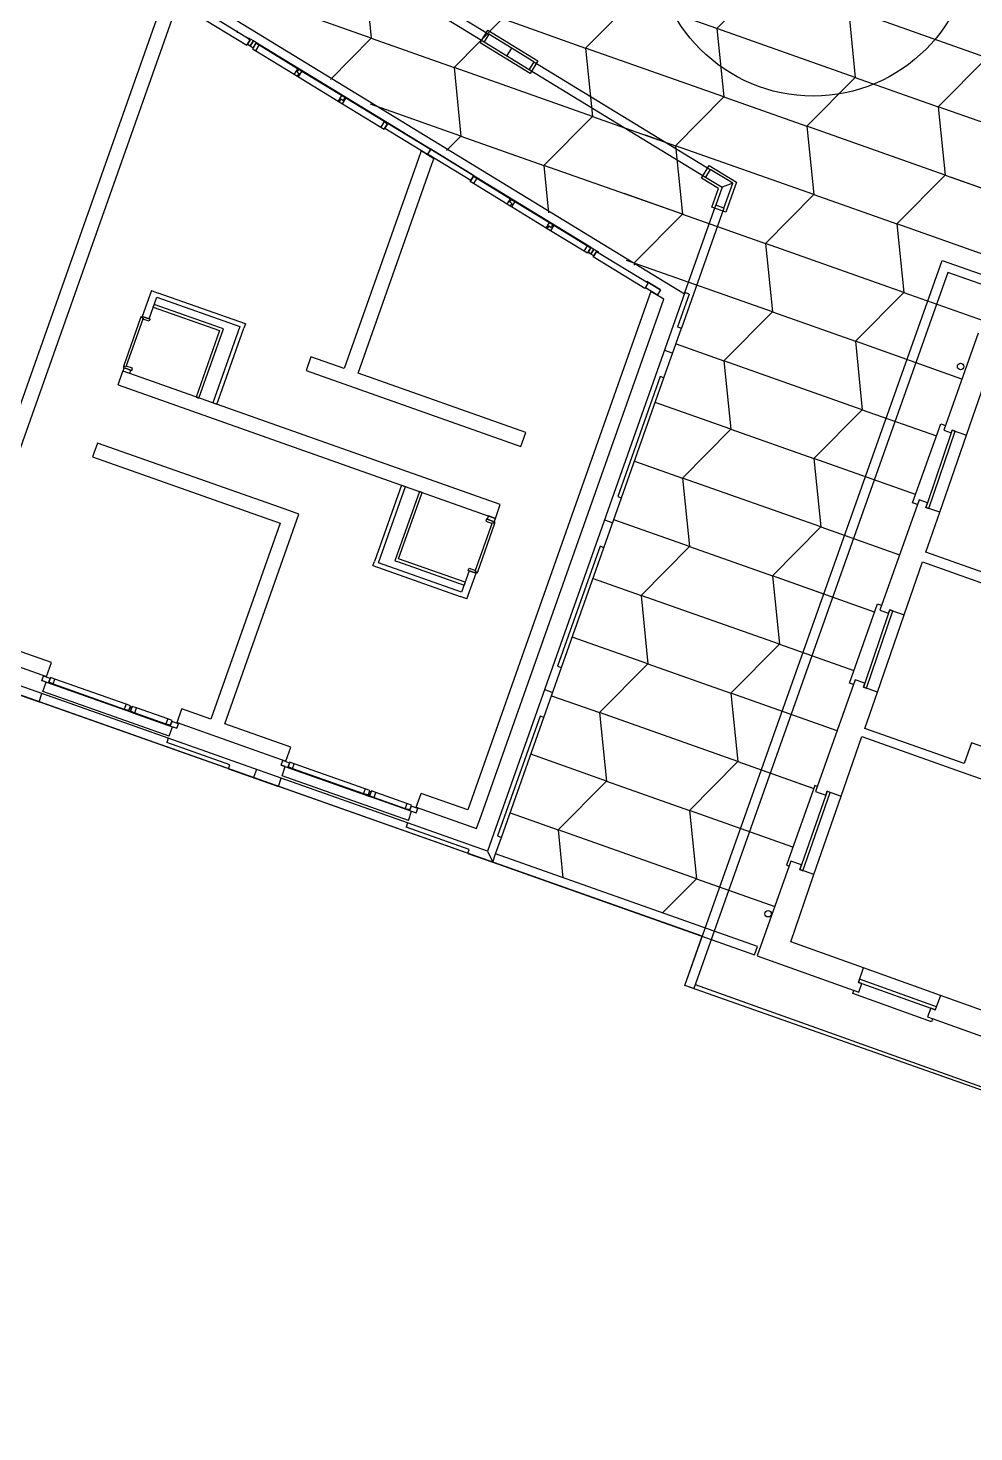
# Model space of a CAD drawing. Header units: metres. Extents: x 2681598 to 2681800, y 1249481 to 1249590.
# Drawn here: x 2681714.41 to 2681730.52, y 1249492.06 to 1249515.99 of the extents above; entities that cross this region are included whole.
import ezdxf

# ---------------------------------------------------------------- set-up
doc = ezdxf.new("R2010")
doc.units = ezdxf.units.M
doc.layers.add('flaeche', color=7, linetype='Continuous', true_color=0xffffff)
doc.layers.add('linien', color=7, linetype='Continuous', true_color=0x000000)

msp = doc.modelspace()

# ---------------------------------------------------------------- linework, layer by layer
at = {"layer": 'flaeche'}
msp.add_lwpolyline([(2681746.873, 1249492.32), (2681740.641, 1249494.59), (2681740.546, 1249494.32), (2681740.391, 1249494.375), (2681740.416, 1249494.444), (2681725.599, 1249499.675), (2681725.893, 1249500.511), (2681701.936, 1249508.982), (2681653.784, 1249528.486)], dxfattribs=at)
at = {"layer": 'linien'}
for p, q in [((2681710.655, 1249520.585), (2681725.59, 1249511.459)), ((2681719.254, 1249517.718), (2681722.259, 1249515.882)), ((2681719.176, 1249517.59), (2681722.18, 1249515.754)), ((2681720.136, 1249516.983), (2681720.254, 1249515.817)), ((2681726.971, 1249516.815), (2681726.146, 1249515.982)), ((2681720.254, 1249515.817), (2681717.897, 1249516.65)), ((2681723.907, 1249515.649), (2681724.732, 1249516.482)), ((2681726.146, 1249515.982), (2681724.732, 1249516.482)), ((2681716.691, 1249516.415), (2681712.949, 1249505.83)), ((2681713.184, 1249505.747), (2681716.927, 1249516.331)), ((2681718.191, 1249515.791), (2681717.311, 1249516.328)), ((2681728.385, 1249516.315), (2681728.503, 1249515.149)), ((2681730.742, 1249515.481), (2681728.385, 1249516.315)), ((2681717.253, 1249516.234), (2681718.133, 1249515.697)), ((2681721.668, 1249515.317), (2681722.493, 1249516.149)), ((2681722.493, 1249516.149), (2681723.907, 1249515.649)), ((2681717.967, 1249515.943), (2681717.97, 1249515.908)), ((2681718.133, 1249515.697), (2681718.191, 1249515.791)), ((2681718.191, 1249515.791), (2681718.144, 1249515.714)), ((2681718.17, 1249515.816), (2681718.164, 1249515.807)), ((2681718.164, 1249515.807), (2681718.191, 1249515.791)), ((2681718.246, 1249515.769), (2681718.17, 1249515.816)), ((2681718.246, 1249515.769), (2681718.193, 1249515.684)), ((2681718.193, 1249515.684), (2681718.246, 1249515.769)), ((2681718.333, 1249515.716), (2681718.246, 1249515.769)), ((2681719.557, 1249515.112), (2681720.254, 1249515.817)), ((2681720.254, 1249515.817), (2681721.668, 1249515.317)), ((2681722.112, 1249515.738), (2681722.242, 1249515.951)), ((2681722.259, 1249515.882), (2681722.18, 1249515.754)), ((2681722.259, 1249515.882), (2681722.18, 1249515.754)), ((2681722.242, 1249515.951), (2681723.095, 1249515.43)), ((2681723.027, 1249515.413), (2681722.259, 1249515.882)), ((2681728.503, 1249515.149), (2681726.146, 1249515.982)), ((2681726.146, 1249515.982), (2681726.264, 1249514.816)), ((2681718.144, 1249515.714), (2681718.193, 1249515.684)), ((2681718.193, 1249515.684), (2681718.243, 1249515.654)), ((2681718.29, 1249515.73), (2681718.232, 1249515.636)), ((2681718.232, 1249515.636), (2681718.289, 1249515.602)), ((2681718.243, 1249515.654), (2681718.29, 1249515.73)), ((2681718.289, 1249515.602), (2681718.346, 1249515.696)), ((2681718.289, 1249515.602), (2681718.943, 1249515.202)), ((2681718.29, 1249515.73), (2681718.328, 1249515.707)), ((2681718.346, 1249515.696), (2681718.29, 1249515.73)), ((2681718.328, 1249515.707), (2681718.333, 1249515.716)), ((2681720.5, 1249514.392), (2681718.333, 1249515.716)), ((2681719, 1249515.296), (2681718.346, 1249515.696)), ((2681722.965, 1249515.216), (2681722.112, 1249515.738)), ((2681722.18, 1249515.754), (2681722.948, 1249515.285)), ((2681722.643, 1249515.648), (2681722.564, 1249515.52)), ((2681726.264, 1249514.816), (2681723.907, 1249515.649)), ((2681723.907, 1249515.649), (2681724.022, 1249514.481)), ((2681719, 1249515.296), (2681718.943, 1249515.202)), ((2681718.989, 1249515.238), (2681719.018, 1249515.285)), ((2681719.018, 1249515.285), (2681719, 1249515.296)), ((2681719.074, 1249515.25), (2681719.018, 1249515.285)), ((2681721.668, 1249515.317), (2681721.783, 1249514.149)), ((2681724.022, 1249514.481), (2681721.668, 1249515.317)), ((2681723.027, 1249515.413), (2681722.948, 1249515.285)), ((2681723.027, 1249515.413), (2681722.948, 1249515.285)), ((2681722.948, 1249515.285), (2681725.953, 1249513.449)), ((2681723.095, 1249515.43), (2681722.965, 1249515.216)), ((2681723.027, 1249515.413), (2681726.031, 1249513.577)), ((2681729.917, 1249514.649), (2681730.742, 1249515.481)), ((2681718.943, 1249515.202), (2681718.999, 1249515.168)), ((2681718.989, 1249515.238), (2681719.028, 1249515.214)), ((2681718.999, 1249515.168), (2681719.028, 1249515.214)), ((2681718.999, 1249515.168), (2681719.017, 1249515.157)), ((2681719.017, 1249515.157), (2681719.074, 1249515.25)), ((2681719.017, 1249515.157), (2681719.691, 1249514.745)), ((2681719.748, 1249514.839), (2681719.074, 1249515.25)), ((2681727.678, 1249514.316), (2681728.503, 1249515.149)), ((2681728.503, 1249515.149), (2681729.917, 1249514.649)), ((2681719.748, 1249514.839), (2681719.691, 1249514.745)), ((2681719.804, 1249514.804), (2681719.748, 1249514.839)), ((2681719.804, 1249514.804), (2681719.776, 1249514.757)), ((2681719.822, 1249514.793), (2681719.804, 1249514.804)), ((2681725.439, 1249513.983), (2681726.264, 1249514.816)), ((2681726.264, 1249514.816), (2681727.678, 1249514.316)), ((2681719.691, 1249514.745), (2681719.709, 1249514.734)), ((2681719.737, 1249514.781), (2681719.709, 1249514.734)), ((2681719.709, 1249514.734), (2681719.765, 1249514.7)), ((2681719.737, 1249514.781), (2681719.776, 1249514.757)), ((2681719.765, 1249514.7), (2681719.822, 1249514.793)), ((2681719.765, 1249514.7), (2681720.419, 1249514.3)), ((2681720.477, 1249514.394), (2681719.822, 1249514.793)), ((2681721.783, 1249514.149), (2681720.242, 1249514.694)), ((2681731.744, 1249514.002), (2681729.917, 1249514.649)), ((2681729.917, 1249514.649), (2681730.035, 1249513.483)), ((2681720.477, 1249514.394), (2681720.419, 1249514.3)), ((2681720.476, 1249514.265), (2681720.533, 1249514.359)), ((2681720.533, 1249514.359), (2681720.477, 1249514.394)), ((2681720.533, 1249514.359), (2681720.486, 1249514.283)), ((2681720.5, 1249514.392), (2681720.494, 1249514.383)), ((2681720.494, 1249514.383), (2681720.533, 1249514.359)), ((2681721.264, 1249513.925), (2681720.5, 1249514.392)), ((2681720.546, 1249514.367), (2681720.544, 1249514.365)), ((2681720.544, 1249514.365), (2681721.264, 1249513.925)), ((2681723.197, 1249513.649), (2681724.022, 1249514.481)), ((2681724.022, 1249514.481), (2681725.439, 1249513.983)), ((2681720.419, 1249514.3), (2681720.476, 1249514.265)), ((2681720.486, 1249514.283), (2681721.212, 1249513.84)), ((2681721.538, 1249513.901), (2681721.783, 1249514.149)), ((2681721.783, 1249514.149), (2681723.197, 1249513.649)), ((2681724.921, 1249514.167), (2681725.439, 1249513.983)), ((2681727.678, 1249514.316), (2681727.796, 1249513.15)), ((2681730.035, 1249513.483), (2681727.678, 1249514.316)), ((2681721.103, 1249513.894), (2681721.052, 1249513.75)), ((2681721.321, 1249513.761), (2681721.103, 1249513.894)), ((2681721.264, 1249513.925), (2681721.212, 1249513.84)), ((2681721.267, 1249513.923), (2681721.215, 1249513.837)), ((2681721.267, 1249513.923), (2681722.039, 1249513.451)), ((2681721.995, 1249513.478), (2681721.267, 1249513.923)), ((2681727.796, 1249513.15), (2681725.439, 1249513.983)), ((2681725.439, 1249513.983), (2681725.557, 1249512.817)), ((2681721.052, 1249513.75), (2681719.793, 1249510.188)), ((2681720.029, 1249510.105), (2681721.288, 1249513.667)), ((2681721.212, 1249513.84), (2681721.206, 1249513.831)), ((2681721.215, 1249513.837), (2681721.21, 1249513.829)), ((2681721.949, 1249513.389), (2681721.215, 1249513.837)), ((2681721.288, 1249513.667), (2681721.321, 1249513.761)), ((2681723.197, 1249513.649), (2681723.277, 1249512.839)), ((2681725.557, 1249512.817), (2681723.197, 1249513.649)), ((2681725.884, 1249513.433), (2681726.014, 1249513.646)), ((2681726.014, 1249513.646), (2681726.476, 1249513.364)), ((2681721.938, 1249513.372), (2681721.996, 1249513.465)), ((2681721.995, 1249513.337), (2681721.938, 1249513.372)), ((2681721.996, 1249513.465), (2681721.949, 1249513.389)), ((2681721.997, 1249513.481), (2681721.995, 1249513.478)), ((2681722.052, 1249513.431), (2681721.995, 1249513.337)), ((2681722.034, 1249513.442), (2681721.996, 1249513.465)), ((2681721.996, 1249513.465), (2681722.052, 1249513.431)), ((2681722.039, 1249513.451), (2681722.034, 1249513.442)), ((2681722.039, 1249513.451), (2681723.962, 1249512.276)), ((2681722.052, 1249513.431), (2681722.625, 1249513.081)), ((2681726.172, 1249513.256), (2681725.884, 1249513.433)), ((2681726.031, 1249513.577), (2681725.953, 1249513.449)), ((2681726.031, 1249513.577), (2681725.953, 1249513.449)), ((2681725.953, 1249513.449), (2681726.233, 1249513.278)), ((2681726.284, 1249513.423), (2681726.031, 1249513.577)), ((2681726.415, 1249513.343), (2681726.284, 1249513.423)), ((2681726.476, 1249513.364), (2681726.295, 1249512.854)), ((2681729.21, 1249512.65), (2681730.035, 1249513.483)), ((2681730.035, 1249513.483), (2681731.127, 1249513.097)), ((2681730.035, 1249513.483), (2681731.391, 1249513.003)), ((2681730.138, 1249513.446), (2681731.127, 1249513.097)), ((2681722.568, 1249512.987), (2681721.995, 1249513.337)), ((2681725.557, 1249512.817), (2681724.567, 1249513.167)), ((2681726.06, 1249512.938), (2681726.172, 1249513.256)), ((2681726.233, 1249513.278), (2681726.124, 1249512.968)), ((2681726.415, 1249513.343), (2681726.233, 1249513.278)), ((2681726.265, 1249512.918), (2681726.415, 1249513.343)), ((2681726.971, 1249512.317), (2681727.796, 1249513.15)), ((2681727.796, 1249513.15), (2681729.21, 1249512.65)), ((2681722.568, 1249512.987), (2681722.625, 1249513.081)), ((2681722.624, 1249512.953), (2681722.568, 1249512.987)), ((2681722.614, 1249513.023), (2681722.643, 1249513.07)), ((2681722.653, 1249512.999), (2681722.614, 1249513.023)), ((2681722.624, 1249512.953), (2681722.653, 1249512.999)), ((2681722.642, 1249512.942), (2681722.624, 1249512.953)), ((2681722.625, 1249513.081), (2681722.643, 1249513.07)), ((2681722.699, 1249513.035), (2681722.642, 1249512.942)), ((2681723.234, 1249512.58), (2681722.642, 1249512.942)), ((2681722.643, 1249513.07), (2681722.699, 1249513.035)), ((2681722.699, 1249513.035), (2681723.292, 1249512.673)), ((2681726.265, 1249512.918), (2681725.542, 1249510.874)), ((2681725.598, 1249511.483), (2681726.124, 1249512.968)), ((2681726.295, 1249512.854), (2681726.06, 1249512.938)), ((2681726.265, 1249512.918), (2681726.124, 1249512.968)), ((2681726.265, 1249512.918), (2681726.124, 1249512.968)), ((2681723.234, 1249512.58), (2681723.292, 1249512.673)), ((2681723.292, 1249512.673), (2681723.348, 1249512.639)), ((2681724.733, 1249511.985), (2681725.557, 1249512.817)), ((2681725.557, 1249512.817), (2681726.971, 1249512.317)), ((2681729.21, 1249512.65), (2681729.328, 1249511.484)), ((2681731.038, 1249512.004), (2681729.21, 1249512.65)), ((2681723.252, 1249512.569), (2681723.234, 1249512.58)), ((2681723.281, 1249512.616), (2681723.252, 1249512.569)), ((2681723.308, 1249512.534), (2681723.252, 1249512.569)), ((2681723.281, 1249512.616), (2681723.319, 1249512.592)), ((2681723.366, 1249512.628), (2681723.308, 1249512.534)), ((2681723.882, 1249512.184), (2681723.308, 1249512.534)), ((2681723.348, 1249512.639), (2681723.319, 1249512.592)), ((2681723.348, 1249512.639), (2681723.366, 1249512.628)), ((2681723.366, 1249512.628), (2681723.939, 1249512.278)), ((2681723.882, 1249512.184), (2681723.939, 1249512.278)), ((2681723.938, 1249512.15), (2681723.882, 1249512.184)), ((2681723.995, 1249512.244), (2681723.938, 1249512.15)), ((2681723.939, 1249512.278), (2681723.995, 1249512.244)), ((2681723.949, 1249512.167), (2681723.995, 1249512.244)), ((2681723.957, 1249512.267), (2681723.962, 1249512.276)), ((2681723.995, 1249512.244), (2681723.957, 1249512.267)), ((2681723.962, 1249512.276), (2681724.05, 1249512.222)), ((2681724.05, 1249512.222), (2681723.998, 1249512.137)), ((2681723.998, 1249512.137), (2681724.05, 1249512.222)), ((2681724.037, 1249512.089), (2681724.094, 1249512.183)), ((2681724.094, 1249512.183), (2681724.048, 1249512.107)), ((2681724.05, 1249512.222), (2681724.126, 1249512.176)), ((2681724.121, 1249512.167), (2681724.094, 1249512.183)), ((2681724.094, 1249512.183), (2681724.974, 1249511.645)), ((2681724.126, 1249512.176), (2681724.121, 1249512.167)), ((2681726.971, 1249512.317), (2681727.09, 1249511.151)), ((2681729.328, 1249511.484), (2681726.971, 1249512.317)), ((2681723.998, 1249512.137), (2681723.949, 1249512.167)), ((2681724.048, 1249512.107), (2681723.998, 1249512.137)), ((2681724.917, 1249511.552), (2681724.037, 1249512.089)), ((2681724.596, 1249512.033), (2681724.733, 1249511.985)), ((2681727.09, 1249511.151), (2681724.733, 1249511.984)), ((2681724.733, 1249511.984), (2681724.736, 1249511.947)), ((2681725.599, 1249499.675), (2681729.984, 1249512.029)), ((2681729.984, 1249512.029), (2681785.954, 1249492.164)), ((2681730.081, 1249511.824), (2681725.75, 1249499.622)), ((2681785.756, 1249492.064), (2681730.081, 1249511.824)), ((2681716.507, 1249511.514), (2681716.352, 1249511.076)), ((2681716.507, 1249511.514), (2681716.625, 1249511.472)), ((2681718.11, 1249510.947), (2681716.625, 1249511.472)), ((2681725.598, 1249511.483), (2681722.233, 1249501.964)), ((2681724.974, 1249511.645), (2681724.917, 1249511.552)), ((2681724.974, 1249511.645), (2681724.927, 1249511.569)), ((2681724.927, 1249511.569), (2681725.131, 1249511.445)), ((2681724.953, 1249511.671), (2681724.947, 1249511.662)), ((2681724.947, 1249511.662), (2681724.974, 1249511.645)), ((2681725.183, 1249511.53), (2681724.953, 1249511.671)), ((2681725.021, 1249511.5), (2681724.97, 1249511.356)), ((2681724.999, 1249511.646), (2681724.997, 1249511.643)), ((2681724.997, 1249511.643), (2681725.183, 1249511.53)), ((2681725.239, 1249511.367), (2681725.021, 1249511.5)), ((2681725.183, 1249511.53), (2681725.131, 1249511.445)), ((2681725.674, 1249511.456), (2681725.476, 1249510.898)), ((2681725.674, 1249511.456), (2681725.598, 1249511.483)), ((2681728.504, 1249510.651), (2681729.328, 1249511.484)), ((2681729.328, 1249511.484), (2681730.684, 1249511.004)), ((2681716.47, 1249511.034), (2681716.6, 1249511.402)), ((2681716.54, 1249511.232), (2681716.557, 1249511.279)), ((2681716.54, 1249511.232), (2681717.671, 1249510.832)), ((2681717.688, 1249510.879), (2681716.557, 1249511.279)), ((2681716.6, 1249511.402), (2681718.014, 1249510.902)), ((2681724.97, 1249511.356), (2681721.898, 1249502.666)), ((2681722.133, 1249502.583), (2681725.206, 1249511.273)), ((2681725.131, 1249511.445), (2681725.126, 1249511.436)), ((2681725.206, 1249511.273), (2681725.239, 1249511.367)), ((2681716.036, 1249510.227), (2681716.33, 1249511.057)), ((2681716.367, 1249511.044), (2681716.074, 1249510.214)), ((2681716.33, 1249511.057), (2681716.338, 1249511.081)), ((2681716.367, 1249511.044), (2681716.33, 1249511.057)), ((2681716.338, 1249511.081), (2681716.352, 1249511.076)), ((2681716.47, 1249511.034), (2681716.352, 1249511.076)), ((2681716.352, 1249511.076), (2681716.484, 1249511.029)), ((2681716.47, 1249511.034), (2681716.352, 1249511.076)), ((2681716.362, 1249511.03), (2681716.367, 1249511.044)), ((2681716.471, 1249510.991), (2681716.362, 1249511.03)), ((2681716.484, 1249511.029), (2681716.471, 1249510.991)), ((2681726.265, 1249510.318), (2681727.09, 1249511.151)), ((2681727.09, 1249511.151), (2681728.504, 1249510.651)), ((2681717.671, 1249510.832), (2681717.271, 1249509.701)), ((2681717.318, 1249509.684), (2681717.735, 1249510.862)), ((2681718.014, 1249510.902), (2681717.554, 1249509.601)), ((2681717.625, 1249509.576), (2681718.085, 1249510.877)), ((2681717.735, 1249510.862), (2681717.688, 1249510.879)), ((2681718.11, 1249510.947), (2681718.085, 1249510.877)), ((2681725.242, 1249510.026), (2681725.542, 1249510.874)), ((2681725.476, 1249510.898), (2681725.542, 1249510.874)), ((2681730.598, 1249510.789), (2681730.011, 1249509.134)), ((2681725.251, 1249510.5), (2681725.392, 1249510.45)), ((2681725.448, 1249510.607), (2681726.265, 1249510.318)), ((2681728.504, 1249510.651), (2681728.622, 1249509.485)), ((2681730.321, 1249510.007), (2681728.504, 1249510.651)), ((2681719.227, 1249510.388), (2681719.144, 1249510.152)), ((2681719.793, 1249510.188), (2681719.227, 1249510.388)), ((2681726.265, 1249510.318), (2681726.383, 1249509.152)), ((2681728.622, 1249509.485), (2681726.265, 1249510.318)), ((2681715.939, 1249509.907), (2681716.022, 1249510.142)), ((2681716.042, 1249510.199), (2681716.022, 1249510.142)), ((2681716.14, 1249510.101), (2681716.022, 1249510.142)), ((2681716.036, 1249510.227), (2681716.028, 1249510.204)), ((2681716.028, 1249510.204), (2681716.042, 1249510.199)), ((2681716.074, 1249510.214), (2681716.036, 1249510.227)), ((2681716.16, 1249510.157), (2681716.042, 1249510.199)), ((2681716.042, 1249510.199), (2681716.174, 1249510.152)), ((2681716.16, 1249510.157), (2681716.042, 1249510.199)), ((2681716.079, 1249510.228), (2681716.074, 1249510.214)), ((2681716.187, 1249510.19), (2681716.079, 1249510.228)), ((2681716.14, 1249510.101), (2681716.16, 1249510.157)), ((2681722.454, 1249507.868), (2681716.14, 1249510.101)), ((2681716.174, 1249510.152), (2681716.187, 1249510.19)), ((2681719.144, 1249510.152), (2681722.804, 1249508.858)), ((2681722.887, 1249509.094), (2681720.029, 1249510.105)), ((2681725.176, 1249510.049), (2681724.454, 1249508.005)), ((2681724.52, 1249507.982), (2681725.242, 1249510.026)), ((2681725.242, 1249510.026), (2681725.176, 1249510.049)), ((2681730.398, 1249509.051), (2681730.815, 1249510.252)), ((2681715.939, 1249509.907), (2681722.37, 1249507.633)), ((2681717.271, 1249509.701), (2681717.318, 1249509.684)), ((2681717.625, 1249509.576), (2681717.554, 1249509.601)), ((2681726.383, 1249509.152), (2681725.094, 1249509.608)), ((2681727.797, 1249508.652), (2681728.622, 1249509.485)), ((2681728.622, 1249509.485), (2681729.885, 1249509.038)), ((2681722.804, 1249508.858), (2681722.887, 1249509.094)), ((2681725.558, 1249508.32), (2681726.383, 1249509.152)), ((2681726.383, 1249509.152), (2681727.797, 1249508.652)), ((2681729.48, 1249507.896), (2681729.959, 1249509.245)), ((2681730.139, 1249509.088), (2681729.733, 1249507.9)), ((2681729.758, 1249507.803), (2681730.206, 1249509.117)), ((2681729.959, 1249509.245), (2681730.04, 1249509.216)), ((2681730.011, 1249509.134), (2681730.139, 1249509.088)), ((2681730.154, 1249509.135), (2681730.139, 1249509.088)), ((2681730.139, 1249509.088), (2681730.154, 1249509.135)), ((2681730.206, 1249509.117), (2681730.154, 1249509.135)), ((2681730.154, 1249509.135), (2681730.398, 1249509.051)), ((2681722.324, 1249501.773), (2681701.936, 1249508.982)), ((2681715.589, 1249508.917), (2681715.505, 1249508.681)), ((2681718.785, 1249507.787), (2681715.589, 1249508.917)), ((2681729.943, 1249507.74), (2681730.398, 1249509.051)), ((2681715.505, 1249508.681), (2681718.701, 1249507.551)), ((2681724.741, 1249508.609), (2681725.558, 1249508.32)), ((2681727.797, 1249508.652), (2681727.915, 1249507.486)), ((2681729.531, 1249508.039), (2681727.797, 1249508.652)), ((2681720.767, 1249508.199), (2681720.307, 1249506.898)), ((2681720.378, 1249506.873), (2681720.838, 1249508.174)), ((2681720.767, 1249508.199), (2681720.838, 1249508.174)), ((2681725.558, 1249508.32), (2681725.676, 1249507.154)), ((2681727.915, 1249507.486), (2681725.558, 1249508.32)), ((2681721.074, 1249508.091), (2681720.657, 1249506.912)), ((2681720.721, 1249506.943), (2681721.121, 1249508.074)), ((2681721.121, 1249508.074), (2681721.074, 1249508.091)), ((2681722.37, 1249507.633), (2681722.454, 1249507.868)), ((2681724.22, 1249507.133), (2681724.52, 1249507.982)), ((2681724.454, 1249508.005), (2681724.52, 1249507.982)), ((2681729.591, 1249507.95), (2681728.923, 1249506.068)), ((2681729.561, 1249507.867), (2681729.48, 1249507.896)), ((2681729.733, 1249507.9), (2681729.591, 1249507.95)), ((2681729.733, 1249507.9), (2681729.706, 1249507.821)), ((2681729.706, 1249507.821), (2681729.733, 1249507.9)), ((2681717.757, 1249504.13), (2681719.02, 1249507.703)), ((2681719.02, 1249507.703), (2681718.785, 1249507.787)), ((2681722.218, 1249507.623), (2681722.205, 1249507.585)), ((2681722.35, 1249507.576), (2681722.218, 1249507.623)), ((2681722.252, 1249507.674), (2681722.232, 1249507.618)), ((2681722.37, 1249507.633), (2681722.252, 1249507.674)), ((2681722.35, 1249507.576), (2681722.37, 1249507.633)), ((2681729.705, 1249507.056), (2681729.943, 1249507.74)), ((2681729.706, 1249507.821), (2681729.758, 1249507.803)), ((2681729.943, 1249507.74), (2681729.706, 1249507.821)), ((2681718.701, 1249507.551), (2681717.521, 1249504.213)), ((2681722.025, 1249506.731), (2681722.318, 1249507.561)), ((2681722.356, 1249507.547), (2681722.063, 1249506.718)), ((2681722.205, 1249507.585), (2681722.313, 1249507.547)), ((2681722.232, 1249507.618), (2681722.35, 1249507.576)), ((2681722.232, 1249507.618), (2681722.35, 1249507.576)), ((2681722.313, 1249507.547), (2681722.318, 1249507.561)), ((2681722.318, 1249507.561), (2681722.356, 1249507.547)), ((2681722.364, 1249507.571), (2681722.35, 1249507.576)), ((2681722.356, 1249507.547), (2681722.364, 1249507.571)), ((2681724.228, 1249507.608), (2681724.37, 1249507.558)), ((2681725.676, 1249507.154), (2681724.388, 1249507.609)), ((2681727.09, 1249506.654), (2681727.915, 1249507.486)), ((2681727.915, 1249507.486), (2681729.257, 1249507.012)), ((2681724.154, 1249507.157), (2681723.431, 1249505.113)), ((2681724.22, 1249507.133), (2681724.154, 1249507.157)), ((2681724.852, 1249506.321), (2681725.676, 1249507.154)), ((2681725.676, 1249507.154), (2681727.09, 1249506.654)), ((2681720.657, 1249506.912), (2681720.704, 1249506.896)), ((2681721.852, 1249506.543), (2681720.721, 1249506.943)), ((2681723.497, 1249505.089), (2681724.22, 1249507.133)), ((2681732.621, 1249506.021), (2681729.705, 1249507.056)), ((2681720.282, 1249506.828), (2681720.307, 1249506.898)), ((2681720.282, 1249506.828), (2681721.767, 1249506.302)), ((2681721.792, 1249506.373), (2681720.378, 1249506.873)), ((2681720.704, 1249506.896), (2681721.836, 1249506.496)), ((2681721.922, 1249506.741), (2681721.792, 1249506.373)), ((2681721.885, 1249506.261), (2681722.04, 1249506.699)), ((2681721.908, 1249506.746), (2681721.921, 1249506.784)), ((2681722.04, 1249506.699), (2681721.908, 1249506.746)), ((2681721.921, 1249506.784), (2681722.03, 1249506.745)), ((2681721.922, 1249506.741), (2681722.04, 1249506.699)), ((2681721.922, 1249506.741), (2681722.04, 1249506.699)), ((2681722.03, 1249506.745), (2681722.025, 1249506.731)), ((2681722.025, 1249506.731), (2681722.063, 1249506.718)), ((2681722.054, 1249506.694), (2681722.04, 1249506.699)), ((2681722.063, 1249506.718), (2681722.054, 1249506.694)), ((2681729.335, 1249505.99), (2681729.648, 1249506.89)), ((2681729.648, 1249506.89), (2681732.177, 1249505.993)), ((2681721.852, 1249506.543), (2681721.836, 1249506.496)), ((2681724.034, 1249506.61), (2681724.852, 1249506.321)), ((2681727.966, 1249506.344), (2681727.09, 1249506.654)), ((2681727.09, 1249506.654), (2681727.209, 1249505.488)), ((2681728.832, 1249506.037), (2681727.09, 1249506.654)), ((2681721.885, 1249506.261), (2681721.767, 1249506.302)), ((2681724.852, 1249506.321), (2681724.97, 1249505.155)), ((2681727.209, 1249505.488), (2681724.852, 1249506.321)), ((2681728.402, 1249504.825), (2681728.882, 1249506.177)), ((2681729.071, 1249506.016), (2681728.665, 1249504.826)), ((2681728.693, 1249504.737), (2681729.143, 1249506.055)), ((2681728.879, 1249504.673), (2681729.335, 1249505.99)), ((2681728.882, 1249506.177), (2681728.952, 1249506.152)), ((2681728.923, 1249506.068), (2681729.071, 1249506.016)), ((2681729.091, 1249506.073), (2681729.071, 1249506.016)), ((2681729.071, 1249506.016), (2681729.091, 1249506.073)), ((2681729.143, 1249506.055), (2681729.091, 1249506.073)), ((2681729.091, 1249506.073), (2681729.335, 1249505.99)), ((2681714.803, 1249505.175), (2681713.184, 1249505.747)), ((2681712.865, 1249505.594), (2681714.72, 1249504.939)), ((2681724.97, 1249505.155), (2681723.681, 1249505.61)), ((2681726.384, 1249504.655), (2681727.209, 1249505.488)), ((2681727.209, 1249505.488), (2681728.478, 1249505.039)), ((2681714.643, 1249504.648), (2681712.718, 1249505.328)), ((2681714.72, 1249504.939), (2681714.803, 1249505.175)), ((2681714.72, 1249504.939), (2681714.803, 1249505.175)), ((2681723.197, 1249504.241), (2681723.497, 1249505.089)), ((2681723.431, 1249505.113), (2681723.497, 1249505.089)), ((2681724.145, 1249504.322), (2681724.97, 1249505.155)), ((2681724.97, 1249505.155), (2681726.384, 1249504.655)), ((2681713.745, 1249504.806), (2681714.593, 1249504.506)), ((2681714.642, 1249504.869), (2681714.669, 1249504.946)), ((2681714.642, 1249504.869), (2681714.8, 1249504.813)), ((2681714.713, 1249504.844), (2681714.642, 1249504.869)), ((2681714.657, 1249504.685), (2681714.713, 1249504.844)), ((2681714.669, 1249504.946), (2681714.672, 1249504.956)), ((2681714.782, 1249504.906), (2681714.669, 1249504.946)), ((2681714.788, 1249504.921), (2681714.758, 1249504.839)), ((2681714.758, 1249504.839), (2681714.782, 1249504.906)), ((2681714.803, 1249504.823), (2681714.758, 1249504.839)), ((2681714.758, 1249504.839), (2681714.835, 1249504.812)), ((2681714.864, 1249504.894), (2681714.788, 1249504.921)), ((2681714.8, 1249504.813), (2681714.803, 1249504.823)), ((2681714.8, 1249504.813), (2681716.074, 1249504.362)), ((2681714.835, 1249504.812), (2681714.864, 1249504.894)), ((2681714.835, 1249504.812), (2681716.046, 1249504.384)), ((2681716.075, 1249504.466), (2681714.864, 1249504.894)), ((2681728.502, 1249504.883), (2681727.826, 1249502.979)), ((2681728.472, 1249504.8), (2681728.402, 1249504.825)), ((2681728.665, 1249504.826), (2681728.502, 1249504.883)), ((2681728.665, 1249504.826), (2681728.641, 1249504.754)), ((2681728.641, 1249504.754), (2681728.665, 1249504.826)), ((2681728.641, 1249504.754), (2681728.693, 1249504.737)), ((2681728.879, 1249504.673), (2681728.641, 1249504.754)), ((2681714.593, 1249504.506), (2681714.643, 1249504.648)), ((2681714.593, 1249504.506), (2681714.643, 1249504.648)), ((2681716.796, 1249503.887), (2681714.643, 1249504.648)), ((2681716.809, 1249503.924), (2681714.657, 1249504.685)), ((2681723.205, 1249504.715), (2681723.347, 1249504.665)), ((2681723.328, 1249504.611), (2681724.145, 1249504.322)), ((2681726.384, 1249504.655), (2681726.502, 1249503.489)), ((2681728.194, 1249504.015), (2681726.384, 1249504.655)), ((2681728.664, 1249504.054), (2681728.879, 1249504.673)), ((2681716.075, 1249504.466), (2681716.046, 1249504.384)), ((2681716.046, 1249504.384), (2681716.122, 1249504.357)), ((2681716.077, 1249504.372), (2681716.074, 1249504.362)), ((2681716.074, 1249504.362), (2681716.132, 1249504.342)), ((2681716.151, 1249504.439), (2681716.075, 1249504.466)), ((2681716.122, 1249504.357), (2681716.077, 1249504.372)), ((2681716.122, 1249504.357), (2681716.151, 1249504.439)), ((2681716.146, 1249504.424), (2681716.122, 1249504.357)), ((2681716.132, 1249504.342), (2681716.191, 1249504.321)), ((2681716.16, 1249504.419), (2681716.146, 1249504.424)), ((2681716.179, 1249504.429), (2681716.149, 1249504.347)), ((2681716.149, 1249504.347), (2681716.173, 1249504.414)), ((2681716.194, 1249504.331), (2681716.149, 1249504.347)), ((2681716.149, 1249504.347), (2681716.226, 1249504.32)), ((2681716.173, 1249504.414), (2681716.16, 1249504.419)), ((2681716.255, 1249504.402), (2681716.179, 1249504.429)), ((2681716.191, 1249504.321), (2681716.194, 1249504.331)), ((2681716.191, 1249504.321), (2681716.784, 1249504.111)), ((2681716.226, 1249504.32), (2681716.255, 1249504.402)), ((2681716.226, 1249504.32), (2681716.756, 1249504.133)), ((2681716.785, 1249504.215), (2681716.255, 1249504.402)), ((2681716.944, 1249504.152), (2681717.027, 1249504.388)), ((2681716.944, 1249504.152), (2681717.027, 1249504.388)), ((2681717.521, 1249504.213), (2681717.027, 1249504.388)), ((2681724.145, 1249504.322), (2681724.263, 1249503.156)), ((2681726.502, 1249503.489), (2681724.145, 1249504.322)), ((2681716.785, 1249504.215), (2681716.756, 1249504.133)), ((2681716.756, 1249504.133), (2681716.832, 1249504.106)), ((2681716.787, 1249504.121), (2681716.784, 1249504.111)), ((2681716.784, 1249504.111), (2681716.942, 1249504.056)), ((2681716.861, 1249504.188), (2681716.785, 1249504.215)), ((2681716.832, 1249504.106), (2681716.787, 1249504.121)), ((2681716.809, 1249503.924), (2681716.865, 1249504.083)), ((2681716.832, 1249504.106), (2681716.861, 1249504.188)), ((2681716.856, 1249504.173), (2681716.832, 1249504.106)), ((2681716.969, 1249504.133), (2681716.856, 1249504.173)), ((2681716.865, 1249504.083), (2681716.942, 1249504.056)), ((2681716.942, 1249504.056), (2681716.969, 1249504.133)), ((2681716.944, 1249504.152), (2681718.797, 1249503.497)), ((2681716.969, 1249504.133), (2681716.972, 1249504.142)), ((2681718.881, 1249503.733), (2681717.757, 1249504.13)), ((2681723.131, 1249504.264), (2681722.408, 1249502.22)), ((2681722.474, 1249502.197), (2681723.197, 1249504.241)), ((2681723.197, 1249504.241), (2681723.131, 1249504.264)), ((2681730.357, 1249503.453), (2681728.664, 1249504.054)), ((2681716.796, 1249503.887), (2681716.769, 1249503.811)), ((2681717.846, 1249503.431), (2681716.769, 1249503.811)), ((2681718.721, 1249503.206), (2681716.796, 1249503.887)), ((2681728.262, 1249502.898), (2681728.615, 1249503.914)), ((2681728.615, 1249503.914), (2681730.307, 1249503.313)), ((2681730.483, 1249503.808), (2681730.357, 1249503.453)), ((2681731.329, 1249503.508), (2681730.483, 1249503.808)), ((2681718.797, 1249503.497), (2681718.881, 1249503.733)), ((2681718.797, 1249503.497), (2681718.881, 1249503.733)), ((2681724.263, 1249503.156), (2681722.974, 1249503.612)), ((2681717.822, 1249503.365), (2681717.846, 1249503.431)), ((2681717.822, 1249503.365), (2681718.671, 1249503.065)), ((2681718.297, 1249503.356), (2681718.247, 1249503.215)), ((2681718.719, 1249503.427), (2681718.747, 1249503.504)), ((2681718.719, 1249503.427), (2681718.877, 1249503.371)), ((2681718.79, 1249503.402), (2681718.719, 1249503.427)), ((2681718.734, 1249503.244), (2681718.79, 1249503.402)), ((2681718.747, 1249503.504), (2681718.75, 1249503.514)), ((2681718.86, 1249503.464), (2681718.747, 1249503.504)), ((2681718.865, 1249503.479), (2681718.836, 1249503.397)), ((2681718.836, 1249503.397), (2681718.86, 1249503.464)), ((2681718.881, 1249503.381), (2681718.836, 1249503.397)), ((2681718.836, 1249503.397), (2681718.912, 1249503.37)), ((2681718.942, 1249503.452), (2681718.865, 1249503.479)), ((2681718.877, 1249503.371), (2681718.881, 1249503.381)), ((2681718.877, 1249503.371), (2681720.151, 1249502.921)), ((2681718.912, 1249503.37), (2681718.942, 1249503.452)), ((2681718.912, 1249503.37), (2681720.123, 1249502.942)), ((2681720.152, 1249503.024), (2681718.942, 1249503.452)), ((2681725.677, 1249502.656), (2681726.502, 1249503.489)), ((2681726.502, 1249503.489), (2681727.794, 1249503.03)), ((2681726.502, 1249503.489), (2681727.762, 1249503.043)), ((2681718.671, 1249503.065), (2681718.721, 1249503.206)), ((2681718.671, 1249503.065), (2681718.721, 1249503.206)), ((2681720.874, 1249502.445), (2681718.721, 1249503.206)), ((2681720.887, 1249502.483), (2681718.734, 1249503.244)), ((2681723.438, 1249502.323), (2681724.263, 1249503.156)), ((2681724.263, 1249503.156), (2681725.677, 1249502.656)), ((2681727.812, 1249503.079), (2681727.331, 1249501.724)), ((2681727.856, 1249503.064), (2681727.812, 1249503.079)), ((2681730.307, 1249503.313), (2681731.503, 1249502.888)), ((2681720.152, 1249503.024), (2681720.123, 1249502.942)), ((2681720.123, 1249502.942), (2681720.2, 1249502.915)), ((2681720.155, 1249502.931), (2681720.151, 1249502.921)), ((2681720.151, 1249502.921), (2681720.21, 1249502.9)), ((2681720.229, 1249502.997), (2681720.152, 1249503.024)), ((2681720.2, 1249502.915), (2681720.155, 1249502.931)), ((2681720.2, 1249502.915), (2681720.229, 1249502.997)), ((2681720.224, 1249502.982), (2681720.2, 1249502.915)), ((2681720.21, 1249502.9), (2681720.268, 1249502.879)), ((2681720.237, 1249502.977), (2681720.224, 1249502.982)), ((2681720.256, 1249502.988), (2681720.227, 1249502.905)), ((2681720.227, 1249502.905), (2681720.251, 1249502.973)), ((2681720.272, 1249502.889), (2681720.227, 1249502.905)), ((2681720.227, 1249502.905), (2681720.303, 1249502.878)), ((2681720.251, 1249502.973), (2681720.237, 1249502.977)), ((2681720.333, 1249502.961), (2681720.256, 1249502.988)), ((2681720.268, 1249502.879), (2681720.272, 1249502.889)), ((2681720.268, 1249502.879), (2681720.861, 1249502.67)), ((2681720.303, 1249502.878), (2681720.333, 1249502.961)), ((2681720.303, 1249502.878), (2681720.833, 1249502.691)), ((2681720.862, 1249502.773), (2681720.333, 1249502.961)), ((2681721.022, 1249502.711), (2681721.105, 1249502.946)), ((2681721.022, 1249502.711), (2681721.105, 1249502.946)), ((2681721.898, 1249502.666), (2681721.105, 1249502.946)), ((2681727.999, 1249502.918), (2681727.586, 1249501.728)), ((2681727.61, 1249501.629), (2681728.073, 1249502.964)), ((2681727.799, 1249501.564), (2681728.262, 1249502.898)), ((2681727.826, 1249502.979), (2681727.999, 1249502.918)), ((2681728.021, 1249502.982), (2681727.999, 1249502.918)), ((2681727.999, 1249502.918), (2681728.021, 1249502.982)), ((2681728.073, 1249502.964), (2681728.021, 1249502.982)), ((2681728.021, 1249502.982), (2681728.262, 1249502.898)), ((2681720.862, 1249502.773), (2681720.833, 1249502.691)), ((2681720.833, 1249502.691), (2681720.91, 1249502.664)), ((2681720.865, 1249502.68), (2681720.861, 1249502.67)), ((2681720.861, 1249502.67), (2681721.019, 1249502.614)), ((2681720.939, 1249502.746), (2681720.862, 1249502.773)), ((2681720.91, 1249502.664), (2681720.865, 1249502.68)), ((2681720.887, 1249502.483), (2681720.943, 1249502.641)), ((2681720.91, 1249502.664), (2681720.939, 1249502.746)), ((2681720.933, 1249502.731), (2681720.91, 1249502.664)), ((2681721.047, 1249502.691), (2681720.933, 1249502.731)), ((2681720.943, 1249502.641), (2681721.019, 1249502.614)), ((2681721.019, 1249502.614), (2681721.047, 1249502.691)), ((2681721.022, 1249502.711), (2681722.05, 1249502.347)), ((2681721.047, 1249502.691), (2681721.05, 1249502.701)), ((2681722.621, 1249502.612), (2681723.438, 1249502.323)), ((2681727.44, 1249502.032), (2681725.677, 1249502.656)), ((2681725.677, 1249502.656), (2681725.795, 1249501.49)), ((2681720.874, 1249502.445), (2681720.847, 1249502.369)), ((2681721.923, 1249501.989), (2681720.847, 1249502.369)), ((2681722.233, 1249501.964), (2681720.874, 1249502.445)), ((2681722.05, 1249502.347), (2681722.133, 1249502.583)), ((2681722.374, 1249501.914), (2681722.474, 1249502.197)), ((2681722.408, 1249502.22), (2681722.474, 1249502.197)), ((2681725.795, 1249501.49), (2681723.438, 1249502.323)), ((2681723.438, 1249502.323), (2681723.521, 1249501.509)), ((2681721.9, 1249501.923), (2681721.923, 1249501.989)), ((2681721.9, 1249501.923), (2681722.324, 1249501.773)), ((2681722.233, 1249501.964), (2681722.324, 1249501.773)), ((2681722.324, 1249501.773), (2681722.374, 1249501.914)), ((2681726.835, 1249500.337), (2681722.374, 1249501.914)), ((2681722.324, 1249501.773), (2681726.785, 1249500.195)), ((2681727.405, 1249501.792), (2681726.832, 1249500.179)), ((2681727.331, 1249501.724), (2681727.375, 1249501.708)), ((2681727.586, 1249501.728), (2681727.405, 1249501.792)), ((2681727.586, 1249501.728), (2681727.558, 1249501.647)), ((2681727.558, 1249501.647), (2681727.586, 1249501.728)), ((2681727.558, 1249501.647), (2681727.61, 1249501.629)), ((2681727.799, 1249501.564), (2681727.558, 1249501.647)), ((2681725.219, 1249500.908), (2681725.795, 1249501.49)), ((2681725.795, 1249501.49), (2681727.13, 1249501.018)), ((2681727.402, 1249500.418), (2681727.799, 1249501.564)), ((2681726.785, 1249500.195), (2681726.835, 1249500.337)), ((2681728.644, 1249499.972), (2681727.402, 1249500.418)), ((2681726.832, 1249500.179), (2681728.563, 1249499.559)), ((2681728.556, 1249499.726), (2681728.644, 1249499.972)), ((2681729.954, 1249499.503), (2681728.644, 1249499.972)), ((2681728.575, 1249499.778), (2681728.556, 1249499.726)), ((2681729.885, 1249499.309), (2681728.575, 1249499.778)), ((2681725.75, 1249499.622), (2681725.599, 1249499.675)), ((2681725.775, 1249499.692), (2681740.416, 1249494.444)), ((2681728.459, 1249499.535), (2681728.478, 1249499.589)), ((2681729.801, 1249499.054), (2681728.459, 1249499.535)), ((2681728.556, 1249499.726), (2681728.615, 1249499.705)), ((2681728.615, 1249499.705), (2681728.556, 1249499.726)), ((2681728.563, 1249499.559), (2681728.615, 1249499.705)), ((2681728.615, 1249499.705), (2681729.788, 1249499.285)), ((2681729.954, 1249499.503), (2681729.866, 1249499.257)), ((2681731.154, 1249499.072), (2681729.954, 1249499.503)), ((2681729.788, 1249499.285), (2681729.735, 1249499.138)), ((2681729.788, 1249499.285), (2681729.866, 1249499.257)), ((2681729.866, 1249499.257), (2681729.788, 1249499.285)), ((2681729.866, 1249499.257), (2681729.885, 1249499.309)), ((2681729.735, 1249499.138), (2681731.836, 1249498.385)), ((2681729.82, 1249499.108), (2681729.801, 1249499.054))]:
    msp.add_line(p, q, dxfattribs=at)
for centre, radius in [((2681727.785, 1249517.546), 2.716), ((2681730.298, 1249510.221), 0.055), ((2681727.017, 1249500.895), 0.055)]:
    msp.add_circle(centre, radius, dxfattribs=at)

doc.saveas('drawing.dxf')
